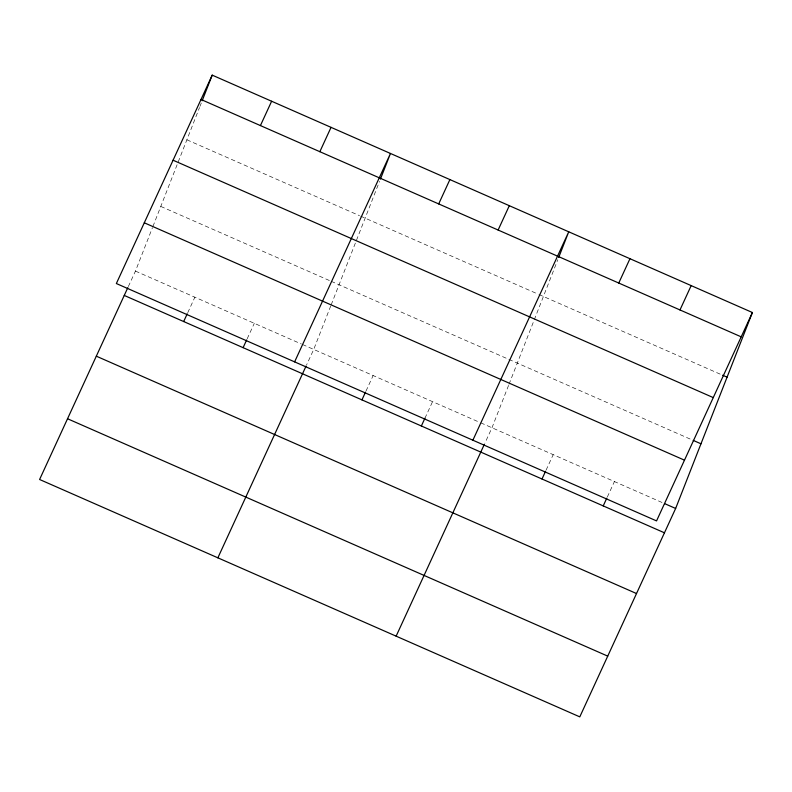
<?xml version="1.0" encoding="UTF-8"?>
<svg xmlns="http://www.w3.org/2000/svg" width="792" height="792" viewBox="0 0 792 792"><rect width="100%" height="100%" fill="white"/><g stroke="black" fill="none" stroke-linecap="round" stroke-linejoin="round"><path stroke-width="0.59" stroke-dasharray="3.96 2.97" d="M128.334 286.585L135.452 271.092L152.48 227.611M152.925 226.492L199.544 107.465M199.98 106.346L201.287 103.01M330.749 305.94L313.721 349.421L306.593 364.914M331.185 304.831L379.556 181.338M508.573 385.387L491.981 427.759L484.862 443.253M509.008 384.278L557.816 259.677M187.754 312.692L194.872 297.198M247.173 338.808L254.301 323.314M366.013 391.03L373.141 375.537M424.928 418.245L432.561 401.643M546.084 470.151L553.202 454.657M607.306 497.059L614.424 481.566M186.872 139.798L359.538 215.671M360.657 216.166L537.798 294M538.916 294.495L721.502 374.725M160.786 206.425L330.076 280.813M331.195 281.308L692.069 439.887M135.452 271.092L301.386 344.005M302.504 344.5L479.645 422.344M480.774 422.829L663.409 503.088"/><path stroke-width="1.19" d="M202.158 100.772L212.207 75.131L752.4 312.513L675.645 508.464L579.793 716.869L39.6 479.487L127.819 287.684M380.427 179.111L390.466 153.47L294.614 361.865M558.687 257.44L568.735 231.799L472.883 440.203M212.207 75.131L116.355 283.536L656.548 520.908L752.4 312.513M260.429 125.581L271.626 101.247M183.675 321.542L187.239 313.8M319.849 151.698L331.046 127.354M243.104 347.658L246.659 339.907M217.869 557.825L306.088 366.023M438.699 203.92L449.896 179.576M361.944 399.881L365.508 392.129M498.118 230.026L509.315 205.692M421.364 425.987L424.928 418.245M396.129 636.164L484.348 444.352M618.76 283.041L629.957 258.707M542.005 479.002L545.569 471.26M679.981 309.949L691.178 285.605M603.227 505.91L606.791 498.158M201.01 99.475L741.203 336.848M722.621 375.22L727.076 377.17M173.072 160.212L713.265 397.594M693.188 440.382L700.979 443.797M144.292 222.79L684.486 460.172M664.518 503.573L675.645 508.464M124.255 295.436L664.448 532.808M96.317 356.172L636.521 593.545M67.538 418.75L607.731 656.132"/></g></svg>
